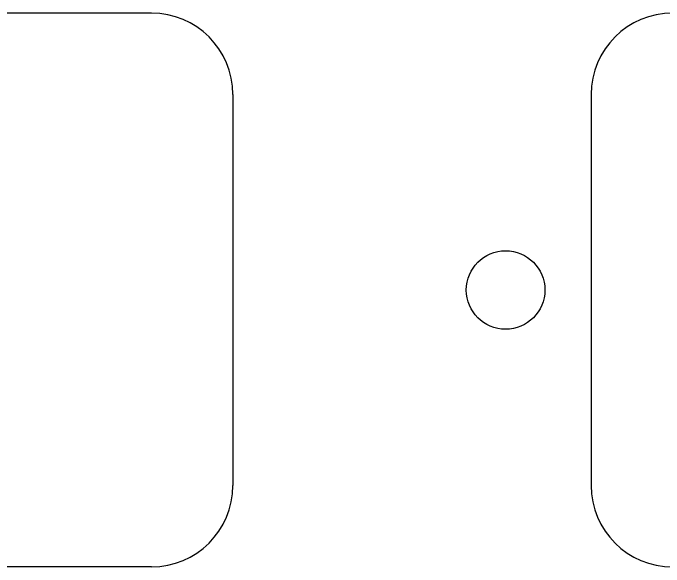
# Model space of a CAD drawing. Header units: millimetres. Extents: x -10 to 277, y -95 to 18.
# Drawn here: x 216.07 to 232.63, y -83.25 to -69.15 of the extents above; entities that cross this region are included whole.
import ezdxf

# ---------------------------------------------------------------- set-up
doc = ezdxf.new("R2010")
doc.units = ezdxf.units.MM
doc.header["$MEASUREMENT"] = 0
doc.layers.add('BLACK', color=7, linetype='CONTINUOUS')

msp = doc.modelspace()

# ---------------------------------------------------------------- linework, layer by layer
at = {"layer": 'BLACK', "linetype": 'Continuous'}
for p, q in [((219.5875, -69.15), (209.0375, -69.15)), ((221.6625, -71.225), (221.6625, -81.175)), ((230.775, -71.225), (230.775, -81.175)), ((219.5875, -83.25), (209.0375, -83.25))]:
    msp.add_line(p, q, dxfattribs=at)
at = {"layer": 'BLACK'}
msp.add_circle((228.6, -76.2), 1, dxfattribs=at)
for centre, start, end in [((219.5875, -71.225), 0, 90), ((232.85, -71.225), 90, 180), ((219.5875, -81.175), 270, 0), ((232.85, -81.175), 180, 270)]:
    msp.add_arc(centre, 2.075, start, end, dxfattribs=at)

doc.saveas('drawing.dxf')
